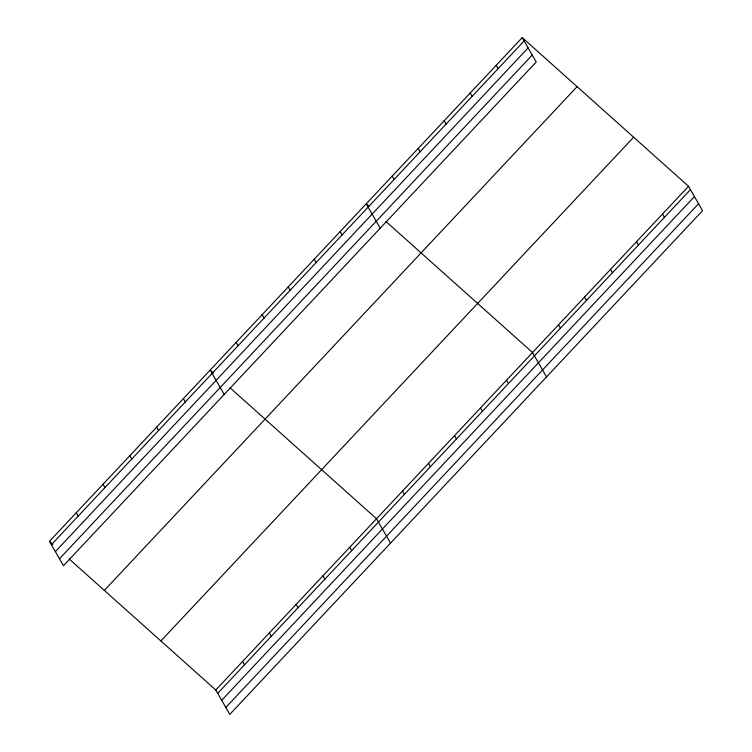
<?xml version="1.0" encoding="UTF-8"?>
<svg xmlns="http://www.w3.org/2000/svg" width="752" height="752" viewBox="0 0 752 752"><rect width="100%" height="100%" fill="white"/><g stroke="black" fill="none" stroke-linecap="round" stroke-linejoin="round"><path stroke-width="1.13" d="M522.208 37.6L536.223 61.984L63.469 565.72L49.453 541.337L522.208 37.6L688.531 186.28L702.547 210.663L229.792 714.4L215.777 690.016L69.175 558.971M51.38 544.692L524.125 40.946M55.366 551.63L528.12 47.893M59.483 558.783L532.237 55.046M104.34 590.405L577.094 86.668M160.89 640.948L633.645 137.212M215.777 690.016L688.531 186.28M217.704 693.363L690.458 189.626M221.69 700.309L694.444 196.573M225.807 707.463L698.561 203.717M368.771 206.133L366.196 203.83L380.221 228.213M385.917 221.464L532.519 352.509L546.544 376.893M213.615 373.133L210.184 370.069L224.209 394.452M229.915 387.703L376.508 518.748L390.532 543.132M49.453 541.337L52.884 544.401M662.531 213.982L664.448 217.337M636.521 241.693L638.448 245.039M496.198 65.302L498.125 68.658M610.521 269.395L612.448 272.741M470.197 93.013L472.124 96.359M584.52 297.096L586.447 300.452M444.197 120.715L446.124 124.071M558.52 324.808L560.447 328.154M418.197 148.426L420.124 151.772M392.196 176.128L394.123 179.474M506.519 380.221L508.446 383.567M480.519 407.922L482.446 411.269M340.195 231.541L342.122 234.887M454.518 435.624L456.445 438.98M314.195 259.243L316.122 262.598M428.518 463.335L430.435 466.682M288.195 286.954L290.122 290.3M402.508 491.037L404.435 494.393M262.185 314.656L264.112 318.002M236.184 342.357L238.111 345.713M349.718 547.287L351.645 550.643M322.928 575.835L324.855 579.181M183.394 398.616L185.321 401.963M296.147 604.382L298.065 607.729M156.604 427.155L158.531 430.511M269.357 632.921L271.284 636.277M129.814 455.703L131.741 459.049M242.567 661.469L244.494 664.824M103.033 484.25L104.951 487.597M76.243 512.789L78.17 516.145"/></g></svg>
